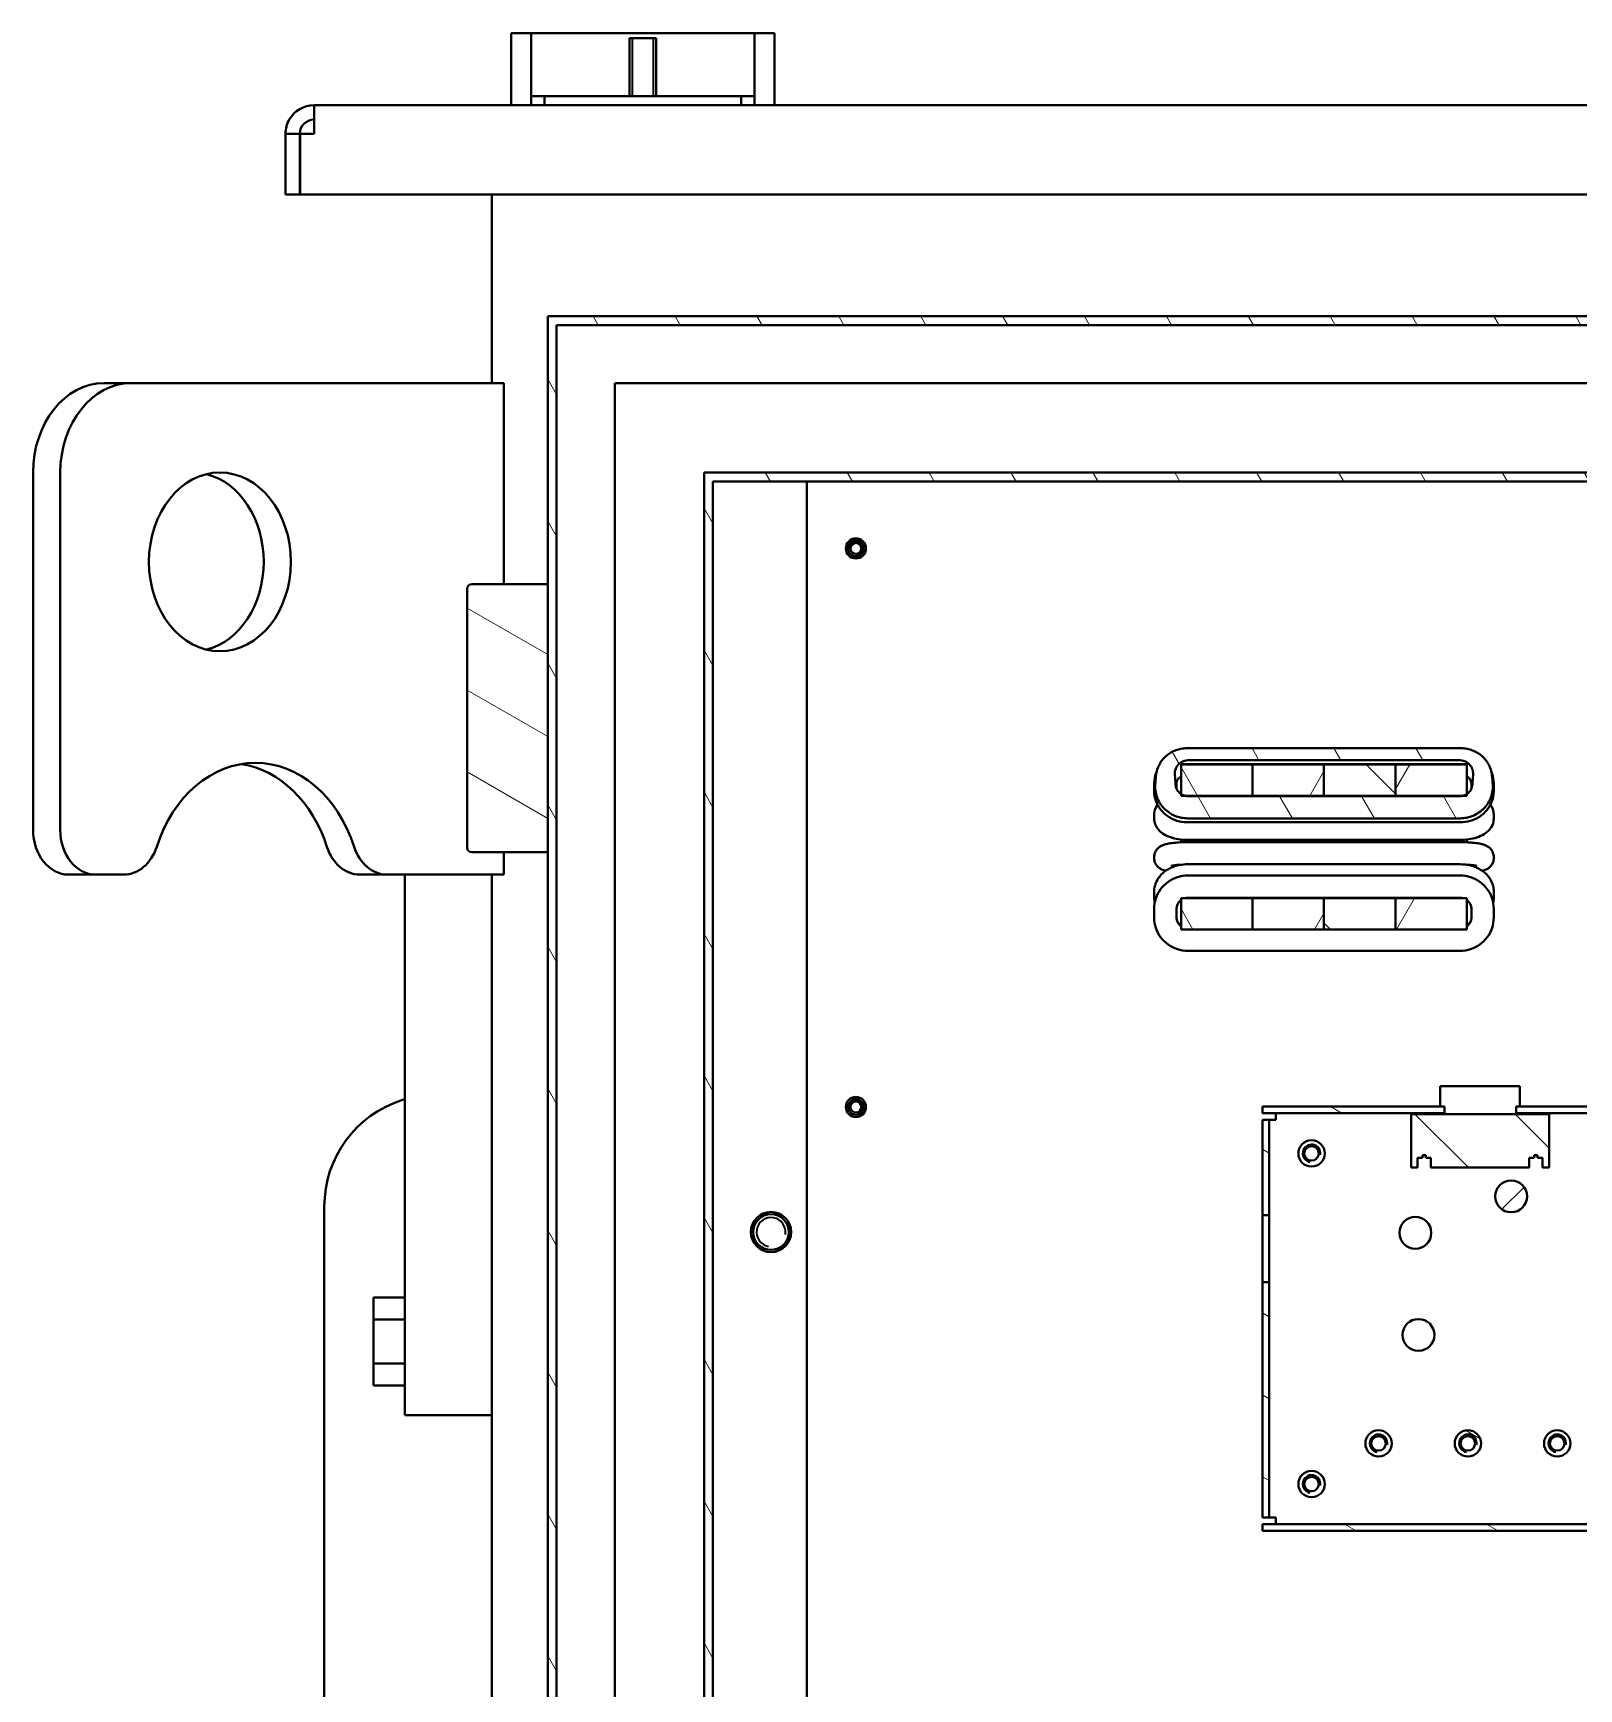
# Model space of a CAD drawing. Header units: millimetres. Extents: x 0 to 5945, y 0 to 4205.
# Drawn here: x 1376.5 to 1722.6, y 520.4 to 891 of the extents above; entities that cross this region are included whole.
import ezdxf

# ---------------------------------------------------------------- set-up
doc = ezdxf.new("R2010")
doc.units = ezdxf.units.MM
doc.header["$LTSCALE"] = 5
for name, color, linetype, lineweight in [('가시적인 것(ISO)', 3, 'Continuous', 40), ('가시적인 좁은 것(ISO)', 3, 'Continuous', 35), ('해치(ISO)', 7, 'Continuous', 18)]:
    doc.layers.add(name, color=color, linetype=linetype, lineweight=lineweight)
pattern_1 = [(120.0002, (0, 0), (-13.74813, -7.93754), [])]
pattern_2 = [(150.0002, (0, 0), (-7.93744, -13.74819), [])]
pattern_3 = [(60, (0, 0), (-13.74815, 7.9375), [])]
pattern_4 = [(135.0002, (0, 0), (-11.22528, -11.22536), [])]

msp = doc.modelspace()

# ---------------------------------------------------------------- hatches: boundary and pattern name
at = {"layer": '해치(ISO)'}
h = msp.add_hatch(dxfattribs=at)
h.set_pattern_fill('ANSI31', color=256, scale=127, angle=75.00018, style=0)
h.set_pattern_definition(pattern_1)
h.paths.add_polyline_path([(1986.737, 792.623), (1526.737, 792.623), (1526.737, 192.623), (1986.737, 192.623), (1986.737, 248.123), (1986.737, 267.123), (1986.737, 718.123), (1986.737, 737.123)])
h.paths.add_polyline_path([(1528.737, 194.623), (1528.737, 790.623), (1984.737, 790.623), (1984.737, 737.123), (1984.737, 718.123), (1984.737, 267.123), (1984.737, 248.123), (1984.737, 194.623)], flags=0)
h.paths.add_polyline_path([(2019.737, 183.345), (2021.737, 183.345), (2021.737, 827.623), (1491.737, 827.623), (1491.737, 767.623), (1491.737, 707.623), (1491.737, 277.623), (1491.737, 217.623), (1491.737, 183.345), (1493.737, 183.345), (1493.737, 825.623), (2019.737, 825.623)])
h = msp.add_hatch(dxfattribs=at)
h.set_pattern_fill('ANSI31', color=256, scale=127, angle=105.00025, style=0)
h.set_pattern_definition(pattern_2)
edge = h.paths.add_edge_path()
edge.add_line((1491.737, 707.623), (1491.737, 767.623))
edge.add_line((1491.737, 767.623), (1474.737, 767.623))
edge.add_ellipse((1474.737, 766.623), major_axis=(0, 1), ratio=1, start_angle=0, end_angle=90)
edge.add_line((1473.737, 766.623), (1473.737, 708.623))
edge.add_ellipse((1474.737, 708.623), major_axis=(-1, 0), ratio=1, start_angle=0, end_angle=90)
edge.add_line((1474.737, 707.623), (1491.737, 707.623))
h = msp.add_hatch(dxfattribs=at)
h.set_pattern_fill('ANSI31', color=256, scale=127, angle=75.00018, style=0)
h.set_pattern_definition(pattern_1)
edge = h.paths.add_edge_path()
edge.add_line((1696.021, 730.914), (1635.021, 730.914))
edge.add_spline(control_points=[(1635.021, 730.914), (1634.642, 730.914), (1634.226, 730.886), (1633.406, 730.761), (1633.002, 730.664), (1632.275, 730.431), (1631.884, 730.274), (1631.139, 729.888), (1630.784, 729.66), (1630.15, 729.174), (1629.815, 728.866), (1629.218, 728.186), (1628.957, 727.813), (1628.534, 727.074), (1628.337, 726.638), (1628.048, 725.733), (1627.956, 725.264), (1627.913, 724.83)], knot_values=[0, 0, 0, 0, 0.1137257, 0.1137257, 0.2274514, 0.2274514, 0.3426597, 0.3426597, 0.457868, 0.457868, 0.582374, 0.582374, 0.70688, 0.70688, 0.8377756, 0.8377756, 0.9686712, 0.9686712, 0.9686712, 0.9686712], degree=3, periodic=0)
edge.add_ellipse((1630.021, 716.144), major_axis=(0, -16.15), ratio=0.1548026, start_angle=237.4657, end_angle=245.64108)
edge.add_spline(control_points=[(1627.743, 722.805), (1627.711, 722.348), (1627.725, 721.845), (1627.866, 720.855), (1627.994, 720.369), (1628.313, 719.5), (1628.535, 719.038), (1629.078, 718.178), (1629.398, 717.778), (1630.046, 717.111), (1630.432, 716.781), (1631.267, 716.213), (1631.715, 715.975), (1632.571, 715.616), (1633.056, 715.463), (1634.049, 715.264), (1634.556, 715.218), (1635.021, 715.218)], knot_values=[1.0144004, 1.0144004, 1.0144004, 1.0144004, 1.1520669, 1.1520669, 1.2897333, 1.2897333, 1.4298561, 1.4298561, 1.5699789, 1.5699789, 1.7089429, 1.7089429, 1.847907, 1.847907, 1.9872239, 1.9872239, 2.1265408, 2.1265408, 2.1265408, 2.1265408], degree=3, periodic=0)
edge.add_line((1635.021, 715.218), (1696.021, 715.218))
edge.add_spline(control_points=[(1696.021, 715.218), (1696.488, 715.218), (1696.999, 715.265), (1697.998, 715.466), (1698.486, 715.621), (1699.347, 715.985), (1699.797, 716.226), (1700.635, 716.801), (1701.022, 717.135), (1701.667, 717.806), (1701.983, 718.204), (1702.518, 719.061), (1702.738, 719.52), (1703.052, 720.384), (1703.177, 720.868), (1703.316, 721.851), (1703.33, 722.351), (1703.298, 722.805)], knot_values=[2.1265408, 2.1265408, 2.1265408, 2.1265408, 2.2667931, 2.2667931, 2.4070454, 2.4070454, 2.5469373, 2.5469373, 2.6868292, 2.6868292, 2.8260088, 2.8260088, 2.9651883, 2.9651883, 3.1019331, 3.1019331, 3.2386779, 3.2386779, 3.2386779, 3.2386779], degree=3, periodic=0)
edge.add_ellipse((1701.021, 716.144), major_axis=(0, -16.15), ratio=0.1548026, start_angle=114.35892, end_angle=122.5343)
edge.add_spline(control_points=[(1703.128, 724.83), (1703.086, 725.257), (1702.996, 725.72), (1702.714, 726.612), (1702.523, 727.043), (1702.111, 727.773), (1701.856, 728.142), (1701.274, 728.818), (1700.946, 729.125), (1700.318, 729.619), (1699.96, 729.854), (1699.205, 730.252), (1698.809, 730.416), (1698.071, 730.655), (1697.661, 730.756), (1696.828, 730.885), (1696.406, 730.914), (1696.021, 730.914)], knot_values=[-0.9686329, -0.9686329, -0.9686329, -0.9686329, -0.839734, -0.839734, -0.7108351, -0.7108351, -0.5881336, -0.5881336, -0.4654322, -0.4654322, -0.3482773, -0.3482773, -0.2311225, -0.2311225, -0.1155612, -0.1155612, 0, 0, 0, 0], degree=3, periodic=0)
edge = h.paths.add_edge_path(flags=0)
edge.add_line((1635.021, 728.208), (1696.021, 728.208))
edge.add_spline(control_points=[(1696.021, 728.208), (1696.233, 728.208), (1696.464, 728.182), (1696.911, 728.069), (1697.127, 727.983), (1697.67, 727.696), (1698.036, 727.381), (1698.513, 726.759), (1698.715, 726.348), (1698.912, 725.628), (1698.949, 725.192), (1698.913, 724.83)], knot_values=[0, 0, 0, 0, 0.0636904, 0.0636904, 0.1273808, 0.1273808, 0.2480666, 0.2480666, 0.3626428, 0.3626428, 0.4719248, 0.4719248, 0.4719248, 0.4719248], degree=3, periodic=0)
edge.add_ellipse((1701.021, 716.144), major_axis=(0, -16.15), ratio=0.1548026, start_angle=237.4657, end_angle=245.64108)
edge.add_spline(control_points=[(1698.743, 722.805), (1698.72, 722.474), (1698.621, 722.087), (1698.342, 721.49), (1698.114, 721.171), (1697.773, 720.845), (1697.65, 720.747), (1697.519, 720.659)], knot_values=[0.4313436, 0.4313436, 0.4313436, 0.4313436, 0.5310684, 0.5310684, 0.6291172, 0.6291172, 0.6725838, 0.6725838, 0.6725838, 0.6725838], degree=3, periodic=0)
edge.add_spline(control_points=[(1697.519, 720.659), (1697.358, 720.55), (1697.185, 720.456), (1696.89, 720.336), (1696.744, 720.292), (1696.595, 720.26)], knot_values=[0.6725838, 0.6725838, 0.6725838, 0.6725838, 0.726015, 0.726015, 0.7681579, 0.7681579, 0.7681579, 0.7681579], degree=3, periodic=0)
edge.add_spline(control_points=[(1696.595, 720.26), (1696.402, 720.218), (1696.202, 720.194), (1696.021, 720.194)], knot_values=[0.7681579, 0.7681579, 0.7681579, 0.7681579, 0.8225963, 0.8225963, 0.8225963, 0.8225963], degree=3, periodic=0)
edge.add_line((1696.021, 720.194), (1635.021, 720.194))
edge.add_spline(control_points=[(1635.021, 720.194), (1634.839, 720.194), (1634.64, 720.218), (1634.446, 720.26)], knot_values=[0.8225963, 0.8225963, 0.8225963, 0.8225963, 0.8770221, 0.8770221, 0.8770221, 0.8770221], degree=3, periodic=0)
edge.add_spline(control_points=[(1634.446, 720.26), (1634.299, 720.292), (1634.156, 720.335), (1633.86, 720.454), (1633.685, 720.549), (1633.522, 720.659)], knot_values=[0.8770221, 0.8770221, 0.8770221, 0.8770221, 0.918533, 0.918533, 0.9725718, 0.9725718, 0.9725718, 0.9725718], degree=3, periodic=0)
edge.add_spline(control_points=[(1633.522, 720.659), (1633.395, 720.744), (1633.275, 720.839), (1632.934, 721.162), (1632.704, 721.482), (1632.422, 722.083), (1632.322, 722.472), (1632.298, 722.805)], knot_values=[0.9725718, 0.9725718, 0.9725718, 0.9725718, 1.0147789, 1.0147789, 1.1134673, 1.1134673, 1.2138487, 1.2138487, 1.2138487, 1.2138487], degree=3, periodic=0)
edge.add_ellipse((1630.021, 716.144), major_axis=(0, -16.15), ratio=0.1548026, start_angle=114.35892, end_angle=122.5343)
edge.add_spline(control_points=[(1632.128, 724.83), (1632.092, 725.198), (1632.131, 725.641), (1632.335, 726.371), (1632.545, 726.788), (1633.03, 727.405), (1633.394, 727.711), (1633.931, 727.99), (1634.144, 728.074), (1634.584, 728.183), (1634.812, 728.208), (1635.021, 728.208)], knot_values=[-0.4719029, -0.4719029, -0.4719029, -0.4719029, -0.3608529, -0.3608529, -0.2443132, -0.2443132, -0.1253872, -0.1253872, -0.0626936, -0.0626936, 0, 0, 0, 0], degree=3, periodic=0)
h = msp.add_hatch(dxfattribs=at)
h.set_pattern_fill('ANSI31', color=256, scale=127, angle=75.00018, style=0)
h.set_pattern_definition(pattern_1)
h.paths.add_polyline_path([(1633.521, 720.257), (1634.446, 720.257), (1649.521, 720.257), (1649.521, 727.279), (1633.521, 727.279), (1633.521, 720.656)])
h.paths.add_polyline_path([(1649.521, 697.372), (1633.521, 697.372), (1633.521, 690.35), (1649.521, 690.35)])
h = msp.add_hatch(dxfattribs=at)
h.set_pattern_fill('ANSI31', color=256, scale=127, angle=14.99998, style=0)
h.set_pattern_definition(pattern_3)
h.paths.add_polyline_path([(1649.521, 720.257), (1665.521, 720.257), (1665.521, 727.279), (1649.521, 727.279)])
h.paths.add_polyline_path([(1665.521, 697.372), (1649.521, 697.372), (1649.521, 690.35), (1665.521, 690.35)])
h = msp.add_hatch(dxfattribs=at)
h.set_pattern_fill('ANSI31', color=256, scale=127, angle=90.00021, style=0)
h.set_pattern_definition(pattern_4)
h.paths.add_polyline_path([(1681.521, 697.372), (1665.521, 697.372), (1665.521, 690.35), (1681.521, 690.35)])
h.paths.add_polyline_path([(1665.521, 720.257), (1681.521, 720.257), (1681.521, 727.279), (1665.521, 727.279)])
h = msp.add_hatch(dxfattribs=at)
h.set_pattern_fill('ANSI31', color=256, scale=127, angle=14.99998, style=0)
h.set_pattern_definition(pattern_3)
h.paths.add_polyline_path([(1681.521, 720.257), (1696.595, 720.257), (1697.521, 720.257), (1697.521, 720.656), (1697.521, 727.279), (1681.521, 727.279)])
h.paths.add_polyline_path([(1697.521, 697.372), (1681.521, 697.372), (1681.521, 690.35), (1697.521, 690.35)])
h = msp.add_hatch(dxfattribs=at)
h.set_pattern_fill('ANSI31', color=256, scale=127, angle=105.00025, style=0)
h.set_pattern_definition(pattern_2)
h.paths.add_polyline_path([(1653.237, 611.423), (1651.737, 611.423), (1651.737, 558.723), (1653.237, 558.723)])
h.paths.add_polyline_path([(1651.737, 626.423), (1653.237, 626.423), (1653.237, 647.723), (1651.737, 647.723)])
h.paths.add_polyline_path([(1813.737, 555.723), (1813.737, 557.223), (1651.737, 557.223), (1651.737, 555.723)])
h.paths.add_polyline_path([(1813.737, 649.223), (1813.737, 650.723), (1708.559, 650.723), (1708.559, 649.223)])
h.paths.add_polyline_path([(1651.737, 649.223), (1692.515, 649.223), (1692.515, 650.723), (1651.737, 650.723)])
edge = h.paths.add_edge_path()
edge.add_ellipse((1787.737, 575.323), major_axis=(2.95, 0), ratio=1, start_angle=0, end_angle=360)
edge = h.paths.add_edge_path(flags=0)
edge.add_ellipse((1787.737, 575.323), major_axis=(-1.621, 0), ratio=1, start_angle=0, end_angle=360)
edge = h.paths.add_edge_path()
edge.add_ellipse((1767.737, 575.323), major_axis=(2.95, 0), ratio=1, start_angle=0, end_angle=360)
edge = h.paths.add_edge_path(flags=0)
edge.add_ellipse((1767.737, 575.323), major_axis=(-1.621, 0), ratio=1, start_angle=0, end_angle=360)
edge = h.paths.add_edge_path()
edge.add_ellipse((1717.737, 575.323), major_axis=(2.95, 0), ratio=1, start_angle=0, end_angle=360)
edge = h.paths.add_edge_path(flags=0)
edge.add_ellipse((1717.737, 575.323), major_axis=(-1.621, 0), ratio=1, start_angle=0, end_angle=360)
edge = h.paths.add_edge_path()
edge.add_ellipse((1697.737, 575.323), major_axis=(2.95, 0), ratio=1, start_angle=0, end_angle=360)
edge = h.paths.add_edge_path(flags=0)
edge.add_ellipse((1697.737, 575.323), major_axis=(-1.621, 0), ratio=1, start_angle=0, end_angle=360)
edge = h.paths.add_edge_path()
edge.add_ellipse((1677.737, 575.323), major_axis=(2.95, 0), ratio=1, start_angle=0, end_angle=360)
edge = h.paths.add_edge_path(flags=0)
edge.add_ellipse((1677.737, 575.323), major_axis=(-1.621, 0), ratio=1, start_angle=0, end_angle=360)
edge = h.paths.add_edge_path()
edge.add_ellipse((1802.737, 640.223), major_axis=(2.95, 0), ratio=1, start_angle=0, end_angle=360)
edge = h.paths.add_edge_path(flags=0)
edge.add_ellipse((1802.737, 640.223), major_axis=(-1.621, 0), ratio=1, start_angle=0, end_angle=360)
edge = h.paths.add_edge_path()
edge.add_ellipse((1662.737, 640.223), major_axis=(2.95, 0), ratio=1, start_angle=0, end_angle=360)
edge = h.paths.add_edge_path(flags=0)
edge.add_ellipse((1662.737, 640.223), major_axis=(-1.621, 0), ratio=1, start_angle=0, end_angle=360)
edge = h.paths.add_edge_path()
edge.add_ellipse((1662.737, 566.223), major_axis=(2.95, 0), ratio=1, start_angle=0, end_angle=360)
edge = h.paths.add_edge_path(flags=0)
edge.add_ellipse((1662.737, 566.223), major_axis=(-1.621, 0), ratio=1, start_angle=0, end_angle=360)
edge = h.paths.add_edge_path()
edge.add_ellipse((1802.737, 566.223), major_axis=(-2.95, 0), ratio=1, start_angle=0, end_angle=32.72269)
edge.add_ellipse((1802.737, 566.223), major_axis=(-2.482, -1.595), ratio=1, start_angle=0, end_angle=114.5049)
edge.add_ellipse((1802.737, 566.223), major_axis=(2.48, -1.597), ratio=1, start_angle=0, end_angle=40.62343)
edge.add_ellipse((1802.737, 566.223), major_axis=(2.922, 0.403), ratio=1, start_angle=0, end_angle=164.24824)
edge.add_ellipse((1802.737, 566.223), major_axis=(-2.922, 0.405), ratio=1, start_angle=0, end_angle=7.90075)
edge = h.paths.add_edge_path(flags=0)
edge.add_ellipse((1802.737, 566.223), major_axis=(-1.621, 0), ratio=1, start_angle=345.5348, end_angle=360)
edge.add_ellipse((1802.737, 566.223), major_axis=(-0.286, -1.596), ratio=1, start_angle=280.14722, end_angle=360)
edge.add_ellipse((1802.737, 566.223), major_axis=(0.284, -1.596), ratio=1, start_angle=339.75529, end_angle=360)
edge.add_ellipse((1802.737, 566.223), major_axis=(1.57, 0.404), ratio=1, start_angle=265.68202, end_angle=360)
edge.add_ellipse((1802.737, 566.223), major_axis=(-1.57, 0.405), ratio=1, start_angle=208.88066, end_angle=360)
h.paths.add_polyline_path([(1813.737, 647.723), (1812.237, 647.723), (1812.237, 566.623), (1812.237, 564.623), (1812.237, 558.723), (1813.737, 558.723), (1813.737, 564.622), (1813.737, 566.622)])
h = msp.add_hatch(dxfattribs=at)
h.set_pattern_fill('ANSI31', color=256, scale=127, angle=90.00021, style=0)
h.set_pattern_definition(pattern_4)
h.paths.add_polyline_path([(1715.909, 649.042), (1685.009, 649.042), (1685.009, 637.042), (1686.459, 637.042), (1686.459, 639.242), (1687.589, 639.242), (1687.589, 639.842), (1688.329, 639.842), (1688.329, 639.242), (1689.459, 639.242), (1689.459, 637.042), (1711.459, 637.042), (1711.459, 639.242), (1712.589, 639.242), (1712.589, 639.842), (1713.329, 639.842), (1713.329, 639.242), (1714.459, 639.242), (1714.459, 637.042), (1715.909, 637.042)])
h = msp.add_hatch(dxfattribs=at)
h.set_pattern_fill('ANSI31', color=256, scale=127, style=0)
h.set_pattern_definition([(45, (0, 0), (-11.22532, 11.22532), [])])
edge = h.paths.add_edge_path()
edge.add_ellipse((1685.991, 622.448), major_axis=(3.556, 0), ratio=1, start_angle=0, end_angle=360)
edge = h.paths.add_edge_path()
edge.add_ellipse((1686.675, 599.603), major_axis=(3.556, 0), ratio=1, start_angle=0, end_angle=360)
edge = h.paths.add_edge_path()
edge.add_ellipse((1707.423, 630.6), major_axis=(3.556, 0), ratio=1, start_angle=0, end_angle=360)

# ---------------------------------------------------------------- linework, layer by layer
at = {"layer": '가시적인 것(ISO)'}
for p, q in [((1488.037, 890.971), (1483.537, 890.971)), ((1483.537, 874.823), (1483.537, 890.971)), ((1488.037, 890.971), (1538.037, 890.971)), ((1488.037, 878.823), (1488.037, 890.971)), ((1516.037, 889.823), (1510.037, 889.823)), ((1510.037, 876.823), (1510.037, 889.823)), ((1516.037, 876.823), (1516.037, 889.823)), ((1542.537, 890.971), (1538.037, 890.971)), ((1538.037, 890.971), (1538.037, 878.823)), ((1542.537, 874.823), (1542.537, 890.971)), ((1488.037, 876.823), (1488.037, 878.823)), ((1538.037, 876.823), (1538.037, 878.823)), ((1439.437, 874.823), (2074.037, 874.823)), ((1439.437, 874.823), (1439.437, 871.623)), ((1491.037, 876.823), (1488.037, 876.823)), ((1488.037, 876.823), (1488.037, 874.823)), ((1491.037, 874.823), (1491.037, 876.823)), ((1491.037, 876.823), (1535.037, 876.823)), ((1538.037, 876.823), (1535.037, 876.823)), ((1535.037, 876.823), (1535.037, 874.823)), ((1538.037, 874.823), (1538.037, 876.823)), ((1439.437, 871.623), (1439.437, 868.423)), ((1436.237, 868.423), (1433.037, 868.423)), ((1433.037, 868.423), (1433.037, 854.823)), ((1436.237, 854.823), (1436.237, 868.423)), ((1439.437, 868.423), (1436.337, 868.423)), ((1436.337, 868.423), (1436.337, 854.823)), ((1433.037, 854.823), (1436.237, 854.823)), ((2077.137, 854.823), (1436.337, 854.823)), ((1479.237, 812.623), (1479.237, 854.823)), ((2021.737, 827.623), (1491.737, 827.623)), ((1491.737, 827.623), (1491.737, 183.345)), ((1493.737, 183.345), (1493.737, 825.623)), ((1493.737, 825.623), (2019.737, 825.623)), ((1398.51, 812.623), (1392.434, 812.623)), ((1481.911, 812.623), (1398.51, 812.623)), ((1481.911, 767.623), (1481.911, 812.623)), ((1506.737, 812.623), (1506.737, 183.345)), ((1506.737, 812.623), (2006.737, 812.623)), ((1376.548, 712.623), (1376.548, 792.623)), ((1382.624, 792.623), (1382.624, 712.623)), ((1986.737, 792.623), (1526.737, 792.623)), ((1526.737, 792.623), (1526.737, 192.623)), ((1528.737, 194.623), (1528.737, 790.623)), ((1528.737, 790.623), (1984.737, 790.623)), ((1549.737, 790.623), (1549.737, 350.623)), ((1491.737, 767.623), (1474.737, 767.623)), ((1491.737, 707.623), (1491.737, 767.623)), ((1473.737, 766.623), (1473.737, 708.623)), ((1696.021, 730.914), (1635.021, 730.914)), ((1633.521, 727.314), (1633.521, 727.279)), ((1649.521, 727.314), (1633.521, 727.314)), ((1649.521, 727.279), (1633.521, 727.279)), ((1633.521, 727.279), (1633.521, 720.257)), ((1635.021, 728.208), (1696.021, 728.208)), ((1649.521, 727.314), (1649.521, 727.279)), ((1665.521, 727.314), (1649.521, 727.314)), ((1649.521, 727.279), (1649.521, 727.314)), ((1665.521, 727.279), (1649.521, 727.279)), ((1649.521, 727.279), (1649.521, 720.257)), ((1649.521, 720.257), (1649.521, 727.279)), ((1665.521, 727.314), (1665.521, 727.279)), ((1681.521, 727.314), (1665.521, 727.314)), ((1665.521, 727.279), (1665.521, 727.314)), ((1681.521, 727.279), (1665.521, 727.279)), ((1665.521, 727.279), (1665.521, 720.257)), ((1665.521, 720.257), (1665.521, 727.279)), ((1681.521, 727.314), (1681.521, 727.279)), ((1697.521, 727.314), (1681.521, 727.314)), ((1681.521, 727.279), (1681.521, 727.314)), ((1697.521, 727.279), (1681.521, 727.279)), ((1681.521, 727.279), (1681.521, 720.257)), ((1681.521, 720.257), (1681.521, 727.279)), ((1697.521, 727.279), (1697.521, 727.314)), ((1697.521, 720.257), (1697.521, 727.279)), ((1627.521, 723.059), (1627.521, 721.278)), ((1632.521, 723.059), (1632.521, 721.877)), ((1698.521, 721.877), (1698.521, 723.059)), ((1703.521, 721.278), (1703.521, 723.059)), ((1633.521, 720.257), (1649.521, 720.257)), ((1696.021, 720.194), (1635.021, 720.194)), ((1649.521, 720.257), (1665.521, 720.257)), ((1649.521, 720.194), (1649.521, 720.257)), ((1649.521, 720.257), (1649.521, 720.194)), ((1665.521, 720.257), (1681.521, 720.257)), ((1665.521, 720.194), (1665.521, 720.257)), ((1665.521, 720.257), (1665.521, 720.194)), ((1681.521, 720.257), (1697.521, 720.257)), ((1681.521, 720.194), (1681.521, 720.257)), ((1681.521, 720.257), (1681.521, 720.194)), ((1627.521, 716.055), (1627.521, 715.15)), ((1703.521, 715.15), (1703.521, 716.055)), ((1635.021, 715.218), (1696.021, 715.218)), ((1635.021, 714.327), (1696.021, 714.327)), ((1633.521, 709.858), (1633.521, 710.471)), ((1635.021, 710.387), (1696.021, 710.387)), ((1635.021, 709.892), (1696.021, 709.892)), ((1649.521, 709.892), (1649.521, 710.387)), ((1649.521, 710.387), (1649.521, 709.892)), ((1665.521, 709.892), (1665.521, 710.387)), ((1665.521, 710.387), (1665.521, 709.892)), ((1681.521, 709.892), (1681.521, 710.387)), ((1681.521, 710.387), (1681.521, 709.892)), ((1697.521, 710.471), (1697.521, 709.858)), ((1474.737, 707.623), (1491.737, 707.623)), ((1481.911, 702.623), (1481.911, 707.623)), ((1627.521, 706.285), (1627.521, 706.602)), ((1633.521, 704.821), (1633.521, 704.852)), ((1635.021, 704.94), (1696.021, 704.94)), ((1697.521, 704.852), (1697.521, 704.821)), ((1703.521, 706.602), (1703.521, 706.285)), ((1384.491, 702.623), (1390.567, 702.623)), ((1390.567, 702.623), (1396.857, 702.623)), ((1449.688, 702.623), (1455.764, 702.623)), ((1455.764, 702.623), (1481.911, 702.623)), ((1459.737, 588.623), (1459.737, 702.623)), ((1479.237, 311.623), (1479.237, 702.623)), ((1635.021, 702.423), (1696.021, 702.423)), ((1627.521, 697.482), (1627.521, 698.899)), ((1649.521, 697.372), (1633.521, 697.372)), ((1633.521, 697.372), (1633.521, 690.35)), ((1635.021, 697.423), (1696.021, 697.423)), ((1649.521, 697.372), (1649.521, 697.423)), ((1649.521, 697.423), (1649.521, 697.372)), ((1665.521, 697.372), (1649.521, 697.372)), ((1649.521, 697.372), (1649.521, 690.35)), ((1649.521, 690.35), (1649.521, 697.372)), ((1665.521, 697.372), (1665.521, 697.423)), ((1665.521, 697.423), (1665.521, 697.372)), ((1681.521, 697.372), (1665.521, 697.372)), ((1665.521, 697.372), (1665.521, 690.35)), ((1665.521, 690.35), (1665.521, 697.372)), ((1681.521, 697.372), (1681.521, 697.423)), ((1681.521, 697.423), (1681.521, 697.372)), ((1697.521, 697.372), (1681.521, 697.372)), ((1681.521, 697.372), (1681.521, 690.35)), ((1681.521, 690.35), (1681.521, 697.372)), ((1697.521, 690.35), (1697.521, 697.372)), ((1703.521, 698.899), (1703.521, 697.482)), ((1627.521, 693.007), (1627.521, 694.983)), ((1632.521, 693.007), (1632.521, 694.983)), ((1698.521, 694.983), (1698.521, 693.007)), ((1703.521, 694.983), (1703.521, 693.007)), ((1633.521, 690.35), (1649.521, 690.35)), ((1633.521, 690.35), (1633.521, 690.314)), ((1649.521, 690.314), (1633.521, 690.314)), ((1649.521, 690.35), (1665.521, 690.35)), ((1649.521, 690.35), (1649.521, 690.314)), ((1649.521, 690.314), (1649.521, 690.35)), ((1665.521, 690.314), (1649.521, 690.314)), ((1665.521, 690.35), (1681.521, 690.35)), ((1665.521, 690.35), (1665.521, 690.314)), ((1665.521, 690.314), (1665.521, 690.35)), ((1681.521, 690.314), (1665.521, 690.314)), ((1681.521, 690.35), (1697.521, 690.35)), ((1681.521, 690.35), (1681.521, 690.314)), ((1681.521, 690.314), (1681.521, 690.35)), ((1697.521, 690.314), (1681.521, 690.314)), ((1697.521, 690.314), (1697.521, 690.35)), ((1696.021, 685.568), (1635.021, 685.568)), ((1459.737, 652.356), (1459.219, 652.193)), ((1691.539, 655.242), (1691.586, 655.242)), ((1691.539, 655.242), (1691.539, 650.723)), ((1692.12, 655.242), (1691.586, 655.242)), ((1692.12, 655.242), (1695.173, 655.242)), ((1705.744, 655.242), (1695.173, 655.242)), ((1705.744, 655.242), (1708.797, 655.242)), ((1709.331, 655.242), (1708.797, 655.242)), ((1709.331, 655.242), (1709.379, 655.242)), ((1709.379, 655.242), (1709.379, 650.723)), ((1692.515, 650.723), (1651.737, 650.723)), ((1651.737, 650.723), (1651.737, 649.223)), ((1651.737, 649.223), (1692.515, 649.223)), ((1654.737, 649.223), (1654.737, 647.723)), ((1715.909, 649.042), (1685.009, 649.042)), ((1685.009, 649.042), (1685.009, 637.042)), ((1691.539, 649.223), (1691.539, 649.042)), ((1692.515, 649.223), (1692.515, 650.723)), ((1813.737, 650.723), (1708.559, 650.723)), ((1708.559, 650.723), (1708.559, 649.223)), ((1708.559, 649.223), (1813.737, 649.223)), ((1709.379, 649.223), (1709.379, 649.042)), ((1715.909, 637.042), (1715.909, 649.042)), ((1653.237, 647.723), (1651.737, 647.723)), ((1651.737, 647.723), (1651.737, 626.423)), ((1653.237, 626.423), (1653.237, 647.723)), ((1653.237, 647.723), (1654.737, 647.723)), ((1686.459, 637.042), (1686.459, 639.242)), ((1686.459, 639.242), (1687.589, 639.242)), ((1687.589, 639.242), (1687.589, 639.842)), ((1687.589, 639.842), (1688.329, 639.842)), ((1688.329, 639.842), (1688.329, 639.242)), ((1688.329, 639.242), (1689.459, 639.242)), ((1689.459, 639.242), (1689.459, 637.042)), ((1711.459, 637.042), (1711.459, 639.242)), ((1711.459, 639.242), (1712.589, 639.242)), ((1712.589, 639.242), (1712.589, 639.842)), ((1712.589, 639.842), (1713.329, 639.842)), ((1713.329, 639.842), (1713.329, 639.242)), ((1713.329, 639.242), (1714.459, 639.242)), ((1714.459, 639.242), (1714.459, 637.042)), ((1685.009, 637.042), (1686.459, 637.042)), ((1689.459, 637.042), (1711.459, 637.042)), ((1714.459, 637.042), (1715.909, 637.042)), ((1441.737, 628.35), (1441.737, 183.345)), ((1651.737, 626.423), (1653.237, 626.423)), ((1651.737, 611.423), (1651.737, 626.423)), ((1653.237, 626.423), (1653.237, 611.423)), ((1459.737, 607.938), (1452.737, 607.938)), ((1452.737, 603.03), (1452.737, 607.938)), ((1653.237, 611.423), (1651.737, 611.423)), ((1651.737, 611.423), (1651.737, 558.723)), ((1653.237, 558.723), (1653.237, 611.423)), ((1459.737, 603.03), (1452.737, 603.03)), ((1452.737, 593.215), (1452.737, 603.03)), ((1459.737, 593.215), (1452.737, 593.215)), ((1452.737, 588.308), (1452.737, 593.215)), ((1459.737, 588.308), (1452.737, 588.308)), ((1459.737, 581.623), (1459.737, 588.623)), ((1459.737, 581.623), (1479.237, 581.623)), ((1651.737, 558.723), (1653.237, 558.723)), ((1813.737, 557.223), (1651.737, 557.223)), ((1651.737, 557.223), (1651.737, 555.723)), ((1653.237, 558.723), (1654.737, 558.723)), ((1654.737, 558.723), (1654.737, 557.223)), ((1651.737, 555.723), (1813.737, 555.723))]:
    msp.add_line(p, q, dxfattribs=at)
for centre, radius in [((1560.737, 775.623), 2.25), ((1560.737, 775.623), 1.75), ((1560.737, 775.623), 1.229), ((1560.737, 650.623), 2.25), ((1560.737, 650.623), 1.75), ((1560.737, 650.623), 1.229), ((1662.737, 640.223), 2.95), ((1662.737, 640.223), 1.621), ((1707.423, 630.6), 3.556), ((1541.737, 622.623), 4.5), ((1541.737, 622.623), 4), ((1685.991, 622.448), 3.556), ((1686.675, 599.603), 3.556), ((1677.737, 575.323), 2.95), ((1697.737, 575.323), 2.95), ((1717.737, 575.323), 2.95), ((1677.737, 575.323), 1.621), ((1697.737, 575.323), 1.621), ((1717.737, 575.323), 1.621), ((1662.737, 566.223), 2.95), ((1662.737, 566.223), 1.621)]:
    msp.add_circle(centre, radius, dxfattribs=at)
for centre, radius, start, end in [((1439.437, 868.423), 6.4, 90, 150), ((1439.437, 868.423), 6.4, 150, 180), ((1439.437, 868.423), 3.2, 90, 180), ((1474.737, 766.623), 1, 90, 180), ((1474.737, 708.623), 1, 180, 270), ((1466.737, 628.35), 25, 107.5, 180)]:
    msp.add_arc(centre, radius, start, end, dxfattribs=at)
for centre, major_axis, ratio, start_param, end_param in [((1392.434, 792.623), (0, 20), 0.7943003, 0, 1.5707963), ((1398.51, 792.623), (0, 20), 0.7943003, 0, 1.5707963), ((1412.292, 772.623), (0, -20), 0.7943003, 0.1923988, 2.9491938), ((1426.31, 697.623), (0, 30), 0.7943003, 5.0967858, 7.4695849), ((1420.235, 697.623), (0, 30), 0.7943003, 5.0967858, 6.1553615), ((1630.021, 716.144), (0, -16.15), 0.1548026, 4.1445582, 4.2872457), ((1630.021, 716.144), (0, -16.15), 0.1548026, 1.9959396, 2.1386271), ((1701.021, 716.144), (0, -16.15), 0.1548026, 4.1445582, 4.2872457), ((1701.021, 716.144), (0, -16.15), 0.1548026, 1.9959396, 2.1386271), ((1384.491, 712.623), (0, -10), 0.7943003, 4.712389, 6.2831853), ((1390.567, 712.623), (0, -10), 0.7943003, 4.712389, 6.2831853), ((1396.857, 712.623), (0, -10), 0.7943003, 0, 1.1863996), ((1449.688, 712.623), (0, -10), 0.7943003, 5.0967858, 6.2831853), ((1455.764, 712.623), (0, -10), 0.7943003, 5.0967858, 6.2831853)]:
    msp.add_ellipse(centre, major_axis=major_axis, ratio=ratio, start_param=start_param, end_param=end_param, dxfattribs=at)
msp.add_ellipse((1418.367, 772.623), major_axis=(0, 20), ratio=0.7943003, dxfattribs=at)
for points, knots in [([(1635.021, 730.914), (1634.642, 730.914), (1634.226, 730.886), (1633.406, 730.761), (1633.002, 730.664), (1632.275, 730.431), (1631.884, 730.274), (1631.139, 729.888), (1630.784, 729.66), (1630.15, 729.174), (1629.815, 728.866), (1629.218, 728.186), (1628.957, 727.813), (1628.534, 727.074), (1628.337, 726.638), (1628.048, 725.733), (1627.956, 725.264), (1627.913, 724.83)], [0, 0, 0, 0, 0.11372572, 0.11372572, 0.22745144, 0.22745144, 0.34265971, 0.34265971, 0.45786799, 0.45786799, 0.58237401, 0.58237401, 0.70688004, 0.70688004, 0.83777563, 0.83777563, 0.96867123, 0.96867123, 0.96867123, 0.96867123]), ([(1703.128, 724.83), (1703.086, 725.257), (1702.996, 725.72), (1702.714, 726.612), (1702.523, 727.043), (1702.111, 727.773), (1701.856, 728.142), (1701.274, 728.818), (1700.946, 729.125), (1700.318, 729.619), (1699.96, 729.854), (1699.205, 730.252), (1698.809, 730.416), (1698.071, 730.655), (1697.661, 730.756), (1696.828, 730.885), (1696.406, 730.914), (1696.021, 730.914)], [-0.96863292, -0.96863292, -0.96863292, -0.96863292, -0.83973401, -0.83973401, -0.7108351, -0.7108351, -0.58813363, -0.58813363, -0.46543217, -0.46543217, -0.34827732, -0.34827732, -0.23112246, -0.23112246, -0.11556123, -0.11556123, 0, 0, 0, 0]), ([(1632.128, 724.83), (1632.092, 725.198), (1632.131, 725.641), (1632.335, 726.371), (1632.545, 726.788), (1633.03, 727.405), (1633.394, 727.711), (1633.931, 727.99), (1634.144, 728.074), (1634.584, 728.183), (1634.812, 728.208), (1635.021, 728.208)], [-0.47190289, -0.47190289, -0.47190289, -0.47190289, -0.36085294, -0.36085294, -0.24431324, -0.24431324, -0.12538717, -0.12538717, -0.06269358, -0.06269358, 0, 0, 0, 0]), ([(1696.021, 728.208), (1696.233, 728.208), (1696.464, 728.182), (1696.911, 728.069), (1697.127, 727.983), (1697.67, 727.696), (1698.036, 727.381), (1698.513, 726.759), (1698.715, 726.348), (1698.912, 725.628), (1698.949, 725.192), (1698.913, 724.83)], [0, 0, 0, 0, 0.0636904, 0.0636904, 0.12738079, 0.12738079, 0.24806658, 0.24806658, 0.36264281, 0.36264281, 0.47192476, 0.47192476, 0.47192476, 0.47192476]), ([(1628.032, 725.584), (1627.991, 725.488), (1627.953, 725.39), (1627.665, 724.602), (1627.53, 723.869), (1627.521, 723.109), (1627.521, 723.084), (1627.521, 723.059)], [4.35474346, 4.35474346, 4.35474346, 4.35474346, 4.39822972, 4.39822972, 4.70196974, 4.70196974, 4.71238898, 4.71238898, 4.71238898, 4.71238898]), ([(1627.743, 722.805), (1627.711, 722.348), (1627.725, 721.845), (1627.866, 720.855), (1627.994, 720.369), (1628.313, 719.5), (1628.535, 719.038), (1629.078, 718.178), (1629.398, 717.778), (1630.046, 717.111), (1630.432, 716.781), (1631.267, 716.213), (1631.715, 715.975), (1632.571, 715.616), (1633.056, 715.463), (1634.049, 715.264), (1634.556, 715.218), (1635.021, 715.218)], [1.0144004, 1.0144004, 1.0144004, 1.0144004, 1.1520669, 1.1520669, 1.2897333, 1.2897333, 1.4298561, 1.4298561, 1.5699789, 1.5699789, 1.7089429, 1.7089429, 1.847907, 1.847907, 1.9872239, 1.9872239, 2.1265408, 2.1265408, 2.1265408, 2.1265408]), ([(1635.021, 720.194), (1634.701, 720.194), (1634.324, 720.267), (1633.73, 720.506), (1633.406, 720.715), (1632.934, 721.162), (1632.704, 721.482), (1632.422, 722.083), (1632.322, 722.472), (1632.298, 722.805)], [0.82259629, 0.82259629, 0.82259629, 0.82259629, 0.918533, 0.918533, 1.01477895, 1.01477895, 1.11346731, 1.11346731, 1.21384866, 1.21384866, 1.21384866, 1.21384866]), ([(1633.521, 724.611), (1633.367, 724.52), (1633.23, 724.416), (1632.948, 724.155), (1632.821, 723.99), (1632.631, 723.651), (1632.571, 723.477), (1632.528, 723.222), (1632.521, 723.14), (1632.521, 723.059)], [3.7307558, 3.7307558, 3.7307558, 3.7307558, 3.94857029, 3.94857029, 4.24897258, 4.24897258, 4.56313184, 4.56313184, 4.71238898, 4.71238898, 4.71238898, 4.71238898]), ([(1698.743, 722.805), (1698.72, 722.474), (1698.621, 722.087), (1698.342, 721.49), (1698.114, 721.171), (1697.644, 720.722), (1697.32, 720.51), (1696.722, 720.268), (1696.343, 720.194), (1696.021, 720.194)], [0.4313436, 0.4313436, 0.4313436, 0.4313436, 0.53106844, 0.53106844, 0.62911716, 0.62911716, 0.726015, 0.726015, 0.82259629, 0.82259629, 0.82259629, 0.82259629]), ([(1696.021, 715.218), (1696.488, 715.218), (1696.999, 715.265), (1697.998, 715.466), (1698.486, 715.621), (1699.347, 715.985), (1699.797, 716.226), (1700.635, 716.801), (1701.022, 717.135), (1701.667, 717.806), (1701.983, 718.204), (1702.518, 719.061), (1702.738, 719.52), (1703.052, 720.384), (1703.177, 720.868), (1703.316, 721.851), (1703.33, 722.351), (1703.298, 722.805)], [2.1265408, 2.1265408, 2.1265408, 2.1265408, 2.2667931, 2.2667931, 2.4070454, 2.4070454, 2.5469373, 2.5469373, 2.6868292, 2.6868292, 2.8260088, 2.8260088, 2.9651883, 2.9651883, 3.1019331, 3.1019331, 3.2386779, 3.2386779, 3.2386779, 3.2386779]), ([(1698.521, 723.059), (1698.521, 723.231), (1698.491, 723.403), (1698.364, 723.751), (1698.266, 723.926), (1697.992, 724.262), (1697.815, 724.423), (1697.575, 724.578), (1697.548, 724.594), (1697.521, 724.611)], [1.57079633, 1.57079633, 1.57079633, 1.57079633, 1.88495559, 1.88495559, 2.19911486, 2.19911486, 2.51327412, 2.51327412, 2.55242951, 2.55242951, 2.55242951, 2.55242951]), ([(1703.521, 723.059), (1703.521, 723.781), (1703.398, 724.503), (1703.116, 725.32), (1703.065, 725.453), (1703.009, 725.584)], [1.57079633, 1.57079633, 1.57079633, 1.57079633, 1.86936664, 1.86936664, 1.92844184, 1.92844184, 1.92844184, 1.92844184]), ([(1627.521, 721.278), (1627.521, 720.556), (1627.643, 719.833), (1628.118, 718.459), (1628.474, 717.809), (1629.382, 716.632), (1629.941, 716.11), (1631.189, 715.257), (1631.877, 714.926), (1633.319, 714.471), (1634.073, 714.347), (1634.893, 714.327), (1634.957, 714.327), (1635.021, 714.327)], [4.712389, 4.712389, 4.712389, 4.712389, 5.0109593, 5.0109593, 5.314226, 5.314226, 5.6283852, 5.6283852, 5.9425445, 5.9425445, 6.2567038, 6.2567038, 6.2831853, 6.2831853, 6.2831853, 6.2831853]), ([(1696.021, 714.327), (1696.777, 714.327), (1697.534, 714.433), (1698.987, 714.853), (1699.683, 715.167), (1700.952, 715.988), (1701.524, 716.495), (1702.481, 717.667), (1702.864, 718.333), (1703.376, 719.735), (1703.512, 720.467), (1703.521, 721.228), (1703.521, 721.253), (1703.521, 721.278)], [6.2831853, 6.2831853, 6.2831853, 6.2831853, 6.5973446, 6.5973446, 6.9115038, 6.9115038, 7.2256631, 7.2256631, 7.5398224, 7.5398224, 7.8435624, 7.8435624, 7.8539816, 7.8539816, 7.8539816, 7.8539816]), ([(1628.265, 718.254), (1628.255, 718.24), (1628.245, 718.226), (1627.931, 717.79), (1627.681, 717.265), (1627.54, 716.473), (1627.521, 716.264), (1627.521, 716.055)], [4.39038024, 4.39038024, 4.39038024, 4.39038024, 4.39822972, 4.39822972, 4.63179016, 4.63179016, 4.71238898, 4.71238898, 4.71238898, 4.71238898]), ([(1703.521, 716.055), (1703.521, 716.488), (1703.437, 716.918), (1703.161, 717.66), (1702.98, 717.978), (1702.776, 718.254)], [1.57079633, 1.57079633, 1.57079633, 1.57079633, 1.73765893, 1.73765893, 1.89280507, 1.89280507, 1.89280507, 1.89280507]), ([(1627.521, 715.15), (1627.521, 714.717), (1627.604, 714.286), (1627.906, 713.475), (1628.134, 713.105), (1628.731, 712.37), (1629.121, 712.046), (1630.042, 711.441), (1630.588, 711.19), (1631.736, 710.792), (1632.34, 710.647), (1633.584, 710.448), (1634.224, 710.395), (1634.917, 710.387), (1634.969, 710.387), (1635.021, 710.387)], [4.712389, 4.712389, 4.712389, 4.712389, 4.8792516, 4.8792516, 5.0648324, 5.0648324, 5.3154426, 5.3154426, 5.6296019, 5.6296019, 5.9437612, 5.9437612, 6.2579204, 6.2579204, 6.2831853, 6.2831853, 6.2831853, 6.2831853]), ([(1696.021, 710.387), (1696.663, 710.387), (1697.305, 710.433), (1698.554, 710.616), (1699.162, 710.754), (1700.319, 711.135), (1700.87, 711.375), (1701.905, 712.02), (1702.399, 712.424), (1703.11, 713.415), (1703.36, 713.94), (1703.502, 714.731), (1703.521, 714.94), (1703.521, 715.15)], [6.2831853, 6.2831853, 6.2831853, 6.2831853, 6.5973446, 6.5973446, 6.9115038, 6.9115038, 7.2256631, 7.2256631, 7.5398224, 7.5398224, 7.7733828, 7.7733828, 7.8539816, 7.8539816, 7.8539816, 7.8539816]), ([(1627.521, 706.602), (1627.521, 706.894), (1627.572, 707.184), (1627.749, 707.713), (1627.877, 707.943), (1628.172, 708.363), (1628.34, 708.527), (1628.703, 708.835), (1628.887, 708.945), (1629.353, 709.193), (1629.6, 709.279), (1630.259, 709.481), (1630.668, 709.563), (1631.571, 709.704), (1632.059, 709.759), (1633.097, 709.841), (1633.646, 709.869), (1634.476, 709.889), (1634.748, 709.892), (1635.021, 709.892)], [4.712389, 4.712389, 4.712389, 4.712389, 4.7651581, 4.7651581, 4.8231892, 4.8231892, 4.8970866, 4.8970866, 5.0009872, 5.0009872, 5.1893065, 5.1893065, 5.5034657, 5.5034657, 5.817625, 5.817625, 6.1317843, 6.1317843, 6.2831853, 6.2831853, 6.2831853, 6.2831853]), ([(1696.021, 709.892), (1696.586, 709.892), (1697.15, 709.878), (1698.238, 709.822), (1698.759, 709.78), (1699.73, 709.669), (1700.178, 709.6), (1701.017, 709.418), (1701.393, 709.326), (1702.041, 709.011), (1702.229, 708.908), (1702.56, 708.651), (1702.679, 708.548), (1702.995, 708.206), (1703.207, 707.918), (1703.456, 707.247), (1703.521, 706.926), (1703.521, 706.602)], [6.2831853, 6.2831853, 6.2831853, 6.2831853, 6.5973446, 6.5973446, 6.9115038, 6.9115038, 7.2256631, 7.2256631, 7.5398224, 7.5398224, 7.6524905, 7.6524905, 7.7089101, 7.7089101, 7.7953302, 7.7953302, 7.8539816, 7.8539816, 7.8539816, 7.8539816]), ([(1630.075, 703.467), (1629.786, 703.544), (1629.507, 703.63), (1629.001, 703.876), (1628.813, 703.979), (1628.481, 704.236), (1628.362, 704.339), (1628.046, 704.681), (1627.834, 704.969), (1627.585, 705.639), (1627.521, 705.961), (1627.521, 706.285)], [4.17752928, 4.17752928, 4.17752928, 4.17752928, 4.39822972, 4.39822972, 4.51089785, 4.51089785, 4.56731745, 4.56731745, 4.65373756, 4.65373756, 4.71238898, 4.71238898, 4.71238898, 4.71238898]), ([(1627.521, 698.899), (1627.521, 699.496), (1627.63, 700.091), (1628.046, 701.229), (1628.361, 701.765), (1629.177, 702.772), (1629.696, 703.225), (1630.852, 703.979), (1631.492, 704.277), (1632.83, 704.712), (1633.528, 704.849), (1634.496, 704.929), (1634.758, 704.94), (1635.021, 704.94)], [4.712389, 4.712389, 4.712389, 4.712389, 4.965705, 4.965705, 5.2334722, 5.2334722, 5.538596, 5.538596, 5.8527553, 5.8527553, 6.1669146, 6.1669146, 6.2831853, 6.2831853, 6.2831853, 6.2831853]), ([(1631.289, 704.567), (1631.299, 704.57), (1631.314, 704.576), (1631.417, 704.603), (1631.512, 704.626), (1631.79, 704.679), (1631.993, 704.711), (1632.509, 704.776), (1632.837, 704.807), (1633.403, 704.846), (1633.624, 704.858), (1633.851, 704.868)], [5.12833183, 5.12833183, 5.12833183, 5.12833183, 5.24196507, 5.24196507, 5.40043071, 5.40043071, 5.61304777, 5.61304777, 5.87120358, 5.87120358, 6.02559395, 6.02559395, 6.02559395, 6.02559395]), ([(1696.021, 704.94), (1696.73, 704.94), (1697.439, 704.861), (1698.814, 704.545), (1699.481, 704.307), (1700.726, 703.666), (1701.306, 703.262), (1702.316, 702.278), (1702.746, 701.695), (1703.313, 700.458), (1703.477, 699.822), (1703.518, 699.083), (1703.521, 698.991), (1703.521, 698.899)], [6.2831853, 6.2831853, 6.2831853, 6.2831853, 6.5973446, 6.5973446, 6.9115038, 6.9115038, 7.2256631, 7.2256631, 7.5398224, 7.5398224, 7.8148005, 7.8148005, 7.8539816, 7.8539816, 7.8539816, 7.8539816]), ([(1697.19, 704.868), (1697.246, 704.866), (1697.301, 704.863), (1697.776, 704.84), (1698.173, 704.81), (1698.846, 704.74), (1699.129, 704.7), (1699.522, 704.629), (1699.656, 704.596), (1699.74, 704.571), (1699.747, 704.569), (1699.752, 704.567)], [6.54077667, 6.54077667, 6.54077667, 6.54077667, 6.5784553, 6.5784553, 6.86836504, 6.86836504, 7.13768119, 7.13768119, 7.35811448, 7.35811448, 7.43803878, 7.43803878, 7.43803878, 7.43803878]), ([(1703.521, 706.285), (1703.521, 705.993), (1703.469, 705.703), (1703.292, 705.174), (1703.164, 704.944), (1702.869, 704.524), (1702.701, 704.359), (1702.338, 704.052), (1702.154, 703.942), (1701.689, 703.694), (1701.441, 703.608), (1701.118, 703.509), (1701.043, 703.487), (1700.967, 703.467)], [1.57079633, 1.57079633, 1.57079633, 1.57079633, 1.62356549, 1.62356549, 1.68159657, 1.68159657, 1.75549392, 1.75549392, 1.85939456, 1.85939456, 2.04771382, 2.04771382, 2.10565603, 2.10565603, 2.10565603, 2.10565603]), ([(1627.521, 694.983), (1627.521, 695.765), (1627.646, 696.548), (1628.135, 698.034), (1628.498, 698.738), (1629.425, 699.998), (1629.988, 700.554), (1631.259, 701.467), (1631.967, 701.822), (1633.456, 702.301), (1634.238, 702.423), (1635.021, 702.423)], [4.712389, 4.712389, 4.712389, 4.712389, 5.0265482, 5.0265482, 5.3407075, 5.3407075, 5.6548668, 5.6548668, 5.969026, 5.969026, 6.2831853, 6.2831853, 6.2831853, 6.2831853]), ([(1696.021, 702.423), (1696.803, 702.423), (1697.585, 702.301), (1699.075, 701.822), (1699.782, 701.467), (1701.053, 700.554), (1701.616, 699.998), (1702.543, 698.738), (1702.906, 698.034), (1703.395, 696.548), (1703.521, 695.765), (1703.521, 694.983)], [6.2831853, 6.2831853, 6.2831853, 6.2831853, 6.5973446, 6.5973446, 6.9115038, 6.9115038, 7.2256631, 7.2256631, 7.5398224, 7.5398224, 7.8539816, 7.8539816, 7.8539816, 7.8539816]), ([(1627.649, 696.354), (1627.585, 696.632), (1627.544, 696.918), (1627.523, 697.297), (1627.521, 697.39), (1627.521, 697.482)], [4.55110696, 4.55110696, 4.55110696, 4.55110696, 4.67320785, 4.67320785, 4.71238898, 4.71238898, 4.71238898, 4.71238898]), ([(1632.521, 694.983), (1632.521, 695.235), (1632.561, 695.488), (1632.719, 695.969), (1632.838, 696.199), (1633.137, 696.606), (1633.317, 696.786), (1633.521, 696.935)], [4.71238898, 4.71238898, 4.71238898, 4.71238898, 5.02654825, 5.02654825, 5.34070751, 5.34070751, 5.6455, 5.6455, 5.6455, 5.6455]), ([(1634.679, 697.4), (1634.79, 697.415), (1634.901, 697.423), (1635.016, 697.423), (1635.018, 697.423), (1635.021, 697.423)], [6.14765062, 6.14765062, 6.14765062, 6.14765062, 6.28025203, 6.28025203, 6.28318531, 6.28318531, 6.28318531, 6.28318531]), ([(1697.521, 696.935), (1697.719, 696.789), (1697.895, 696.615), (1698.194, 696.215), (1698.314, 695.987), (1698.476, 695.506), (1698.519, 695.254), (1698.521, 694.996), (1698.521, 694.989), (1698.521, 694.983)], [6.92087061, 6.92087061, 6.92087061, 6.92087061, 7.21792735, 7.21792735, 7.53208661, 7.53208661, 7.84624588, 7.84624588, 7.85398163, 7.85398163, 7.85398163, 7.85398163]), ([(1635.021, 685.568), (1634.238, 685.568), (1633.456, 685.69), (1631.967, 686.168), (1631.259, 686.524), (1629.988, 687.436), (1629.425, 687.992), (1628.498, 689.253), (1628.135, 689.957), (1627.646, 691.443), (1627.521, 692.225), (1627.521, 693.007)], [3.1415927, 3.1415927, 3.1415927, 3.1415927, 3.4557519, 3.4557519, 3.7699112, 3.7699112, 4.0840704, 4.0840704, 4.3982297, 4.3982297, 4.712389, 4.712389, 4.712389, 4.712389]), ([(1633.521, 691.056), (1633.322, 691.201), (1633.146, 691.375), (1632.847, 691.775), (1632.727, 692.004), (1632.565, 692.484), (1632.523, 692.736), (1632.521, 692.995), (1632.521, 693.001), (1632.521, 693.007)], [3.77927796, 3.77927796, 3.77927796, 3.77927796, 4.07633469, 4.07633469, 4.39049396, 4.39049396, 4.70465323, 4.70465323, 4.71238898, 4.71238898, 4.71238898, 4.71238898]), ([(1703.521, 693.007), (1703.521, 692.225), (1703.395, 691.443), (1702.906, 689.957), (1702.543, 689.253), (1701.616, 687.992), (1701.053, 687.436), (1699.782, 686.524), (1699.075, 686.168), (1697.585, 685.69), (1696.803, 685.568), (1696.021, 685.568)], [1.5707963, 1.5707963, 1.5707963, 1.5707963, 1.8849556, 1.8849556, 2.1991149, 2.1991149, 2.5132741, 2.5132741, 2.8274334, 2.8274334, 3.1415927, 3.1415927, 3.1415927, 3.1415927]), ([(1698.521, 693.007), (1698.521, 692.755), (1698.48, 692.503), (1698.322, 692.021), (1698.204, 691.792), (1697.904, 691.384), (1697.725, 691.205), (1697.521, 691.056)], [1.57079633, 1.57079633, 1.57079633, 1.57079633, 1.88495559, 1.88495559, 2.19911486, 2.19911486, 2.50390735, 2.50390735, 2.50390735, 2.50390735])]:
    msp.add_open_spline(points, degree=3, knots=knots, dxfattribs=at)
for points in [[(1633.521, 720.733), (1633.49, 720.73), (1633.459, 720.726), (1633.428, 720.722)], [(1697.614, 720.722), (1697.583, 720.726), (1697.552, 720.73), (1697.521, 720.733)], [(1633.521, 696.708), (1633.456, 696.733), (1633.395, 696.759), (1633.336, 696.786)], [(1696.021, 697.423), (1696.135, 697.423), (1696.249, 697.415), (1696.362, 697.4)], [(1697.705, 696.786), (1697.646, 696.759), (1697.585, 696.733), (1697.521, 696.708)], [(1703.521, 697.482), (1703.521, 697.102), (1703.477, 696.722), (1703.392, 696.354)], [(1633.521, 691.56), (1633.321, 691.592), (1633.123, 691.63), (1632.926, 691.675)], [(1698.115, 691.675), (1697.918, 691.63), (1697.72, 691.592), (1697.521, 691.56)]]:
    msp.add_open_spline(points, degree=3, dxfattribs=at)
at = {"layer": '가시적인 좁은 것(ISO)'}
for p, q in [((1510.636, 889.823), (1510.636, 876.823)), ((1510.636, 889.823), (1510.636, 876.823)), ((1515.438, 876.823), (1515.438, 889.823)), ((1515.438, 876.823), (1515.438, 889.823))]:
    msp.add_line(p, q, dxfattribs=at)
for centre, radius, start, end in [((1560.737, 775.623), 1.5, 280, 190), ((1560.737, 650.623), 1.5, 280, 190), ((1662.737, 640.223), 2, 350, 260), ((1541.737, 622.623), 3.256, 350, 260), ((1677.737, 575.323), 2, 350, 260), ((1697.737, 575.323), 2, 350, 260), ((1717.737, 575.323), 2, 350, 260), ((1662.737, 566.223), 2, 350, 260)]:
    msp.add_arc(centre, radius, start, end, dxfattribs=at)

doc.saveas('drawing.dxf')
